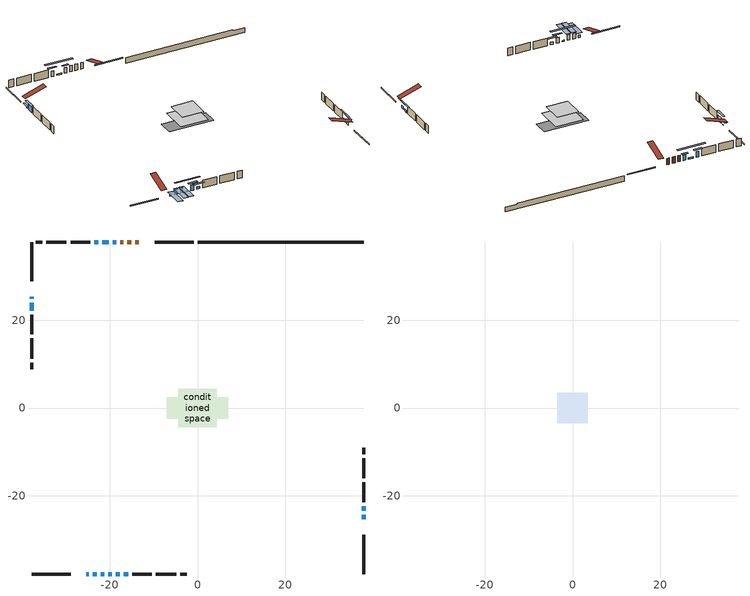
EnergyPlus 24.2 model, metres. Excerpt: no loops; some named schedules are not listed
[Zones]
conditioned space
 floor adiabatic (AdiabaticFloorConstruction): -4.35,-4.35 -4.35,4.35 4.35,4.35 4.35,-4.35 z0.64
 floor foundation (Slab1 construction): -7.02,-2.43 -7.02,2.43 7.02,2.43 7.02,-2.43 z-1.13
 wall outside (RimJoist1 construction): -0.87,37.86 -9.76,37.86 / -37.86,-37.86 -28.96,-37.86 / -37.86,37.86 -37.86,28.96 / 37.86,-37.86 37.86,-28.96 z0.64:0.94
 wall outside (AdiabaticWallConstruction 1): -13.38,37.86 -14.2,37.86 / -15.13,37.86 -15.99,37.86 / -16.92,37.86 -17.62,37.86 z0.64:2.67
 wall outside (AdiabaticWallConstruction): -37.86,25.35 -37.86,24.96 z0.64:0.85; -18.55,37.86 -19.31,37.86 / -23.86,-37.86 -22.94,-37.86 / -22.01,-37.86 -21.25,-37.86 / -22.64,37.86 -23.56,37.86 / -37.86,24.03 -37.86,22.2 / -18.65,-37.86 -17.74,-37.86 z0.64:2.42; 37.86,-25.34 37.86,-24.33 z0.64:1.56; -25.34,-37.86 -24.78,-37.86 / -16.81,-37.86 -15.79,-37.86 / 37.86,-23.4 37.86,-22.38 z0.64:1.4; -20.24,37.86 -21.72,37.86 / -20.32,-37.86 -19.58,-37.86 z0.64:1.05
 wall outside (Wall1 construction): -24.49,37.86 -28.96,37.86 / -14.87,-37.86 -10.4,-37.86 / -37.86,21.27 -37.86,16.8 / 37.86,-21.45 37.86,-16.99 z0.64:3.08
 wall outside (Wall2 construction): -29.89,37.86 -34.48,37.86 / -9.47,-37.86 -4.87,-37.86 / -37.86,15.88 -37.86,11.28 / 37.86,-16.06 37.86,-11.46 z0.64:3.08
 wall outside (Wall3 construction): -35.41,37.86 -36.93,37.86 / -3.94,-37.86 -2.43,-37.86 / -37.86,10.35 -37.86,8.83 / 37.86,-10.53 37.86,-9.01 z0.64:3.08
 wall foundation (FoundationWall1 construction): 0.06,37.86,-1.13 0.06,37.86,0.64 34.08,37.86,0.64 34.08,37.86,0.4 37.86,37.86,0.4 37.86,37.86,-1.13
 window (WindowConstruction 9): -37.86,25.34 -37.86,24.96 z0.64:0.84
 window (WindowConstruction 5): -18.55,37.86 -19.31,37.86 z0.64:2.42
 window (WindowConstruction 6): 37.86,-25.34 37.86,-24.33 z0.64:1.55
 window (WindowConstruction 10): -25.34,-37.86 -24.78,-37.86 z0.64:1.4
 window (WindowConstruction 7): -23.85,-37.86 -22.94,-37.86 z0.64:2.42
 window (WindowConstruction 8): -22.01,-37.86 -21.25,-37.86 z0.64:2.42
 window (WindowConstruction 11): -20.24,37.86 -21.71,37.86 z0.64:1.05
 window (WindowConstruction 12): -20.32,-37.86 -19.58,-37.86 z0.64:1.05
 window (WindowConstruction): -22.64,37.86 -23.56,37.86 z0.64:2.42
 window (WindowConstruction 1): -37.86,24.03 -37.86,22.2 z0.64:2.42
 window (WindowConstruction 2): -18.65,-37.86 -17.74,-37.86 z0.64:2.42
 window (WindowConstruction 3): -16.81,-37.86 -15.8,-37.86 z0.64:1.4
 window (WindowConstruction 4): 37.86,-23.4 37.86,-22.38 z0.64:1.4
 door (Door): -13.38,37.86 -14.2,37.86 z0.64:2.67
 door (Door 1): -15.13,37.86 -15.99,37.86 z0.64:2.67
 door (Door 2): -16.92,37.86 -17.62,37.86 z0.64:2.67
 ceiling adiabatic (AdiabaticFloorConstruction): 4.35,-4.35 4.35,4.35 -4.35,4.35 -4.35,-4.35 z0.64
attic - vented
 floor to conditioned space (Floor1 construction Reversed): -3.43,-3.43 -3.43,3.43 3.43,3.43 3.43,-3.43 z3.08
 roof outside (Roof1 construction): -12.45,37.86,3.08 -12.45,31.18,5.3 -10.69,31.18,5.3 -10.69,37.86,3.08; -26.27,-37.86,3.08 -26.27,-31.18,5.3 -28.03,-31.18,5.3 -28.03,-37.86,3.08; -37.86,26.27,3.08 -31.18,26.27,5.3 -31.18,28.03,5.3 -37.86,28.03,3.08; 37.86,-26.27,3.08 31.18,-26.27,5.3 31.18,-28.03,5.3 37.86,-28.03,3.08
shading: -37.86,24.05 -37.86,26.25 -38.44,26.25 -38.44,24.05 z1.76; -19.92,37.86 -17.94,37.86 -17.94,38.44 -19.92,38.44 z3.03; 37.86,-22.81 37.86,-26.86 38.16,-26.86 38.16,-22.81 z3.08; -24.17,-37.86 -25.95,-37.86 -25.95,-43.96 -24.17,-43.96 z2.01; -22.64,-37.86 -24.15,-37.86 -24.15,-43.96 -22.64,-43.96 z2.72; -20.95,-37.86 -22.31,-37.86 -22.31,-43.96 -20.95,-43.96 z2.72; -25.38,37.86 -16.58,37.86 -16.58,38.44 -25.38,38.44 z4.71; -15.92,-37.86 -23.98,-37.86 -23.98,-38.44 -15.92,-38.44 z4.71; -24.47,37.86 -21.73,37.86 -21.73,38.44 -24.47,38.44 z3.33; -37.86,21.29 -37.86,24.94 -38.44,24.94 -38.44,21.29 z3.33; -16.83,-37.86 -19.57,-37.86 -19.57,-38.44 -16.83,-38.44 z3.33; -14.58,-37.86 -18.03,-37.86 -18.03,-38.44 -14.58,-38.44 z2.62; 37.86,-20.56 37.86,-25.23 38.16,-25.23 38.16,-20.56 z3.23
[Building]
Building 1: Terrain=Suburbs
[Site:Location]
London AP_ON: Latitude {deg}=43.03; Longitude {deg}=-81.15; Time Zone {hr}=-5; Elevation {m}=278; Keep Site Location Information=Yes
[Site:GroundTemperature:Shallow]
3.98693, 1.93205, 1.76749, 2.74264, 6.6573, 10.5537, 13.9317, 16.0716, 16.2534, 14.513, 11.2211, 7.44421
[Site:WaterMainsTemperature]
Calculation Method=Schedule; Temperature Schedule=mains temperature schedule
[Material] Roughness=Rough; Thermal Absorptance=0.9
Name | Thickness {m} | Conductivity {W/m-K} | Density {kg/m3} | Specific Heat {J/kg-K} | Solar Absorptance | Visible Absorptance
asphalt or fiberglass shingles | 0.00635 | 0.162714 | 1121.4 | 1465.45 | 0.4 | 0.4
ceiling loosefill ins | 0.169333 | 0.0480833 | 16.02 | 1046.75 | 0.7 | 0.7
ceiling stud and cavity | 0.1397 | 0.102635 | 65.682 | 1177.47 | 0.7 | 0.7
concrete 4.0 in. | 0.1016 | 1.803125 | 2242.8 | 837.4 | 0.7 | 0.7
concrete 8.0 in. | 0.2032 | 1.803125 | 2242.8 | 837.4 | 0.7 | 0.7
door material | 0.04445 | 0.188738 | 512.64 | 1214.23 | 0.7 | 0.7
door material 1 | 0.04445 | 0.20624 | 512.64 | 1214.23 | 0.7 | 0.7
floor covering | 0.0127 | 0.0433444 | 54.468 | 1339.84 | 0.6 | 0.6
floor rigid ins; wall rigid ins | 0.512978 | 0.029427 | 32.04 | 1214.23 | 0.7 | 0.7
floor stud and cavity | 0.1397 | 1.75129 | 37.0049 | 1207.88 | 0.7 | 0.7
furniture material conditioned space 1 | 0.1524 | 0.115458 | 640.8 | 1214.23 | 0.6 | 0.6
gypsum board | 0.0127 | 0.160291 | 801 | 837.4 | 0.6 | 0.6
osb sheathing 0.5 in. | 0.0127 | 0.115458 | 512.64 | 1214.23 | 0.7 | 0.7
osb sheathing 0.75 in. | 0.01905 | 0.115458 | 512.64 | 1214.23 | 0.7 | 0.7
osb sheathing 2.0 in. | 0.0508 | 0.115458 | 512.64 | 1214.23 | 0.7 | 0.7
rim joist stud and cavity | 0.0508 | 0.859146 | 125.044 | 1163.47 | 0.6 | 0.6
wall stud and cavity | 0.1397 | 0.402749 | 139.0536 | 1170.24 | 0.7 | 0.7
wall stud and cavity 1 | 0.1397 | 0.118064 | 139.0536 | 1170.24 | 0.7 | 0.7
wall stud and cavity 2 | 0.1397 | 0.126135 | 139.0536 | 1170.24 | 0.7 | 0.7
wall stud and cavity 3 | 0.0889 | 0.380278 | 52.3479 | 1209.89 | 0.7 | 0.7
wall stud and cavity 4 | 0.0889 | 0.391764 | 83.0341 | 1211.67 | 0.7 | 0.7
wood siding | 0.0254 | 0.102417 | 544.68 | 1172.36 | 0.4 | 0.4
wood siding 1; wood siding 2; wood siding 3 | 0.0254 | 0.102417 | 544.68 | 1172.36 | 0.7 | 0.7
[WindowMaterial:SimpleGlazingSystem]
Name | U-Factor {W/m2-K} | Solar Heat Gain Coefficient
WindowMaterial | 5.28792 | 0.65
WindowMaterial 1 | 5.51845 | 0.71
WindowMaterial 2 | 4.880241 | 0.57
WindowMaterial 3 | 5.178336 | 0.63
WindowMaterial 4 | 4.97222 | 0.59
WindowMaterial 5 | 8.54596 | 0.38
WindowMaterial 6 | 6.802244 | 0.72
WindowMaterial 7 | 5.02503 | 0.62
[Construction]
AdiabaticFloorConstruction: floor stud and cavity, floor rigid ins, osb sheathing 0.75 in., floor covering
AdiabaticWallConstruction: wood siding 2, wall rigid ins, wall stud and cavity 3, gypsum board
AdiabaticWallConstruction 1: wood siding 3, wall rigid ins, wall stud and cavity 3, gypsum board
Door; Door 2: door material
Door 1: door material 1
Floor1 construction Reversed: gypsum board, ceiling stud and cavity, ceiling loosefill ins
FoundationWall1 construction: concrete 8.0 in.
furniture construction conditioned space 1: furniture material conditioned space 1
PartitionWallConstruction: gypsum board, wall stud and cavity 4, gypsum board
RimJoist1 construction: wood siding 1, osb sheathing 2.0 in., rim joist stud and cavity
Roof1 construction: asphalt or fiberglass shingles
Slab1 construction: concrete 4.0 in.
Wall1 construction: wood siding, osb sheathing 0.5 in., wall stud and cavity, gypsum board
Wall2 construction: wood siding, osb sheathing 0.5 in., wall stud and cavity 1, gypsum board
Wall3 construction: wood siding, osb sheathing 0.5 in., wall stud and cavity 2, gypsum board
WindowConstruction; WindowConstruction 1; WindowConstruction 2; WindowConstruction 7: WindowMaterial
WindowConstruction 10: WindowMaterial 6
WindowConstruction 11; WindowConstruction 12: WindowMaterial 7
WindowConstruction 3: WindowMaterial 1
WindowConstruction 4: WindowMaterial 2
WindowConstruction 5; WindowConstruction 8: WindowMaterial 3
WindowConstruction 6: WindowMaterial 4
WindowConstruction 9: WindowMaterial 5
[Zone] Multiplier=1; Part of Total Floor Area=Yes
Name | Volume {m3}
attic - vented | 16.9877
conditioned space | 344.6
[Space]
Name | Zone | Volume {m3}
attic - vented 1 | attic - vented | 16.9877
conditioned space 1 | conditioned space | 344.6
[ZoneInfiltration:EffectiveLeakageArea]
infil attic - vented 1: Zone or Space=attic - vented 1; Schedule=Always On Discrete; Effective Air Leakage Area {cm2}=2051.35; Stack Coefficient=0.000154795; Wind Coefficient=8.40619e-06
[ZoneMixing]
whole house fan mix: Zone or Space=attic - vented; Schedule=Always On Continuous; Design Flow Rate Calculation Method=Flow/Zone; Design Flow Rate {m3/s}=0; Source Zone or Space=conditioned space
[SurfaceProperty:ExposedFoundationPerimeter]
Slab1: Exposed Perimeter Calculation Method=TotalExposedPerimeter; Total Exposed Perimeter {m}=37.796
[InternalMass] Zone or ZoneList=conditioned space; Space or SpaceList=conditioned space 1
Name | Construction | Surface Area {m2}
furniture mass conditioned space 1 | furniture construction conditioned space 1 | 57.5204
partition wall mass | PartitionWallConstruction | 143.801
[Lights]
interior lighting: Zone or ZoneList or Space or SpaceList=conditioned space 1; Schedule=interior lighting schedule; Design Level Calculation Method=LightingLevel; Lighting Level {W}=343.2; Return Air Fraction=0; Fraction Radiant=0.6; Fraction Visible=0.2; Fraction Replaceable=1
[People]
occupants: Zone or ZoneList or Space or SpaceList=conditioned space 1; Number of People Schedule=occupants schedule; Number of People Calculation Method=People; Number of People=3; Fraction Radiant=0.314171; Sensible Heat Fraction=0.56303; Activity Level Schedule=occupants activity schedule; Carbon Dioxide Generation Rate {m3/s-W}=0; Enable ASHRAE 55 Comfort Warnings=No; Mean Radiant Temperature Calculation Type=EnclosureAveraged
[ElectricEquipment] Zone or ZoneList or Space or SpaceList=conditioned space 1; Design Level Calculation Method=EquipmentLevel
Name | Schedule | Design Level {W} | Fraction Latent | Fraction Radiant | Fraction Lost
clothes dryer | clothes dryer schedule | 140.772 | 0.015 | 0.081 | 0.85
clothes washer | clothes washer schedule | 32.1985 | 0.03 | 0.162 | 0.7
cooking range | cooking range schedule | 215.147 | 0.08 | 0.432 | 0.2
dishwasher | dishwasher schedule | 66.8632 | 0.3 | 0.18 | 0.4
fridge | fridge schedule | 72.9452 | 0 | 0.6 | 0
mech vent house fan | mech vent house fan schedule | 0 | 0 | 0 | 1
mech vent house fan cfis | mech vent house fan cfis schedule | 0 | 0 | 0 | 0
misc plug loads | misc plug loads schedule | 494.7 | 0.045 | 0.513 | 0.1
whole house fan | Always On Discrete | 0 | 0 | 0 | 1
[OtherEquipment] Zone or ZoneList or Space or SpaceList=conditioned space 1; Design Level Calculation Method=EquipmentLevel
Name | Fuel Type | Schedule | Design Level {W} | Fraction Latent | Fraction Radiant | Fraction Lost
clothes dryer 1 | Electricity | clothes dryer schedule | 0 | 0.015 | 0.081 | 0.85
cooking range 1 | Electricity | cooking range schedule | 0 | 0.08 | 0.432 | 0.2
general water use latent | None | general water use schedule | 62.594 | 1 | 0 | 0
general water use sensible | None | general water use schedule | -61.6891 | 0 | 0.6 | 0
mech vent house fan latent load | None | Always On Discrete | 0 | 1 | 0 | 0
mech vent house fan sensible load | None | Always On Discrete | 0 | 0 | 0 | 0
water heater energy adjustment1 | Electricity | Always On Discrete | 0.01 | 0 | 0 | 1
[ZoneInfiltration:DesignFlowRate] Zone or ZoneList or Space or SpaceList=conditioned space 1; Schedule=Always On Discrete; Design Flow Rate Calculation Method=Flow/Zone; Design Flow Rate {m3/s}=0
infil flow; natural vent flow; whole house fan flow
[AvailabilityManager:Scheduled]
furnace airloop Availability Manager: Schedule=Always On Discrete
[Foundation:Kiva]
Foundation Kiva 1: Initial Indoor Air Temperature {C}=18; Wall Height Above Grade {m}=0.640019; Wall Depth Below Slab {m}=0.2032
[Foundation:Kiva:Settings]
Soil Conductivity {W/m-K}=0.849921; Soil Density {kg/m3}=1842.3; Soil Specific Heat {J/kg-K}=418.7; Ground Solar Absorptivity=0.9; Ground Thermal Absorptivity=0.9; Ground Surface Roughness {m}=0.03; Far-Field Width {m}=40; Deep-Ground Boundary Condition=ZeroFlux; Deep-Ground Depth {m}=40; Minimum Cell Dimension {m}=0.2; Maximum Cell Growth Coefficient=3; Simulation Timestep=Timestep
[Exterior:Lights]
exterior lighting: Schedule=exterior lighting schedule; Design Level {W}=75.6
[EnergyManagementSystem:GlobalVariable]
furnace_airloop_Fan_RTF
infil_program_Qfan
infil_program_Qinf
natural_vent_program_Qnv
natural_vent_program_Qwhf
[EnergyManagementSystem:Sensor]
Name | Output:Variable or Output:Meter Index Key | Output:Variable or Output:Meter
airflow_gain | infil flow | Infiltration Sensible Heat Gain Energy
airflow_gain_1 | natural vent flow | Infiltration Sensible Heat Gain Energy
airflow_gain_2 | whole house fan flow | Infiltration Sensible Heat Gain Energy
airflow_loss | infil flow | Infiltration Sensible Heat Loss Energy
airflow_loss_1 | natural vent flow | Infiltration Sensible Heat Loss Energy
airflow_loss_2 | whole house fan flow | Infiltration Sensible Heat Loss Energy
clg_load_cond |  | Cooling:EnergyTransfer:Zone:CONDITIONED SPACE
clg_sp_s; clg_sp_s_1 | cooling setpoint | Schedule Value
clothes_dryer_exhaust_0_sch_s | clothes dryer exhaust 0 schedule | Schedule Value
cool_season | cooling season schedule | Schedule Value
htg_load_cond |  | Heating:EnergyTransfer:Zone:CONDITIONED SPACE
htg_sp_s; htg_sp_s_1 | heating setpoint | Schedule Value
ig_ee_conv | clothes dryer | Electric Equipment Convective Heating Energy
ig_ee_conv_2 | cooking range | Electric Equipment Convective Heating Energy
ig_ee_conv_4 | fridge | Electric Equipment Convective Heating Energy
ig_ee_conv_5 | misc plug loads | Electric Equipment Convective Heating Energy
ig_ee_conv_6 | whole house fan | Electric Equipment Convective Heating Energy
ig_ee_rad | clothes dryer | Electric Equipment Radiant Heating Energy
ig_ee_rad_2 | cooking range | Electric Equipment Radiant Heating Energy
ig_ee_rad_4 | fridge | Electric Equipment Radiant Heating Energy
ig_ee_rad_5 | misc plug loads | Electric Equipment Radiant Heating Energy
ig_ee_rad_6 | whole house fan | Electric Equipment Radiant Heating Energy
ig_lgt_conv | interior lighting | Lights Convective Heating Energy
ig_lgt_rad | interior lighting | Lights Radiant Heating Energy
ig_lgt_vis | interior lighting | Lights Visible Radiation Heating Energy
ig_oe_conv | clothes dryer 1 | Other Equipment Convective Heating Energy
ig_oe_conv_1 | cooking range 1 | Other Equipment Convective Heating Energy
ig_oe_conv_2 | general water use latent | Other Equipment Convective Heating Energy
ig_oe_conv_3 | general water use sensible | Other Equipment Convective Heating Energy
ig_oe_conv_4 | water heater energy adjustment1 | Other Equipment Convective Heating Energy
ig_oe_rad | clothes dryer 1 | Other Equipment Radiant Heating Energy
ig_oe_rad_1 | cooking range 1 | Other Equipment Radiant Heating Energy
ig_oe_rad_2 | general water use latent | Other Equipment Radiant Heating Energy
ig_oe_rad_3 | general water use sensible | Other Equipment Radiant Heating Energy
ig_oe_rad_4 | water heater energy adjustment1 | Other Equipment Radiant Heating Energy
ig_ppl_conv | occupants | People Convective Heating Energy
ig_ppl_rad | occupants | People Radiant Heating Energy
im_conv | furniture mass conditioned space 1 | Surface Inside Face Convection Heat Gain Energy
im_conv_1 | partition wall mass | Surface Inside Face Convection Heat Gain Energy
im_ig | furniture mass conditioned space 1 | Surface Inside Face Internal Gains Radiation Heat Gain Energy
im_ig_1 | partition wall mass | Surface Inside Face Internal Gains Radiation Heat Gain Energy
im_lgt | furniture mass conditioned space 1 | Surface Inside Face Lights Radiation Heat Gain Energy
im_lgt_1 | partition wall mass | Surface Inside Face Lights Radiation Heat Gain Energy
im_sol | furniture mass conditioned space 1 | Surface Inside Face Solar Radiation Heat Gain Energy
im_sol_1 | partition wall mass | Surface Inside Face Solar Radiation Heat Gain Energy
im_surf | furniture mass conditioned space 1 | Surface Inside Face Net Surface Thermal Radiation Heat Gain Energy
im_surf_1 | partition wall mass | Surface Inside Face Net Surface Thermal Radiation Heat Gain Energy
mv_conv | mech vent house fan | Electric Equipment Convective Heating Energy
mv_conv_1 | mech vent house fan cfis | Electric Equipment Convective Heating Energy
mv_conv_2 | mech vent house fan latent load | Other Equipment Convective Heating Energy
mv_conv_3 | mech vent house fan sensible load | Other Equipment Convective Heating Energy
mv_rad | mech vent house fan | Electric Equipment Radiant Heating Energy
mv_rad_1 | mech vent house fan cfis | Electric Equipment Radiant Heating Energy
mv_rad_2 | mech vent house fan latent load | Other Equipment Radiant Heating Energy
mv_rad_3 | mech vent house fan sensible load | Other Equipment Radiant Heating Energy
natural_vent_s | natural vent schedule | Schedule Value
out_pb_s |  | Site Outdoor Air Barometric Pressure
out_wt_s |  | Site Outdoor Air Humidity Ratio
site_vw_s |  | Site Wind Speed
ss_back_out | Window1 | Surface Window Shortwave from Zone Back Out Window Heat Transfer Rate
ss_back_out_1 | Window10 | Surface Window Shortwave from Zone Back Out Window Heat Transfer Rate
ss_back_out_10 | Window7 | Surface Window Shortwave from Zone Back Out Window Heat Transfer Rate
ss_back_out_11 | Window8 | Surface Window Shortwave from Zone Back Out Window Heat Transfer Rate
ss_back_out_12 | Window9 | Surface Window Shortwave from Zone Back Out Window Heat Transfer Rate
ss_back_out_2 | Window11 | Surface Window Shortwave from Zone Back Out Window Heat Transfer Rate
ss_back_out_3 | Window12 | Surface Window Shortwave from Zone Back Out Window Heat Transfer Rate
ss_back_out_4 | Window13 | Surface Window Shortwave from Zone Back Out Window Heat Transfer Rate
ss_back_out_5 | Window14 | Surface Window Shortwave from Zone Back Out Window Heat Transfer Rate
ss_back_out_6 | Window15 | Surface Window Shortwave from Zone Back Out Window Heat Transfer Rate
ss_back_out_7 | Window17 | Surface Window Shortwave from Zone Back Out Window Heat Transfer Rate
ss_back_out_8 | Window4 | Surface Window Shortwave from Zone Back Out Window Heat Transfer Rate
ss_back_out_9 | Window5 | Surface Window Shortwave from Zone Back Out Window Heat Transfer Rate
ss_conv | Door1 | Surface Inside Face Convection Heat Gain Energy
ss_conv_1 | Door2 | Surface Inside Face Convection Heat Gain Energy
ss_conv_10 | Window17 | Surface Inside Face Convection Heat Gain Energy
ss_conv_11 | Window4 | Surface Inside Face Convection Heat Gain Energy
ss_conv_12 | Window5 | Surface Inside Face Convection Heat Gain Energy
ss_conv_13 | Window7 | Surface Inside Face Convection Heat Gain Energy
ss_conv_14 | Window8 | Surface Inside Face Convection Heat Gain Energy
ss_conv_15 | Window9 | Surface Inside Face Convection Heat Gain Energy
ss_conv_2 | Door3 | Surface Inside Face Convection Heat Gain Energy
ss_conv_3 | Window1 | Surface Inside Face Convection Heat Gain Energy
ss_conv_4 | Window10 | Surface Inside Face Convection Heat Gain Energy
ss_conv_5 | Window11 | Surface Inside Face Convection Heat Gain Energy
ss_conv_6 | Window12 | Surface Inside Face Convection Heat Gain Energy
ss_conv_7 | Window13 | Surface Inside Face Convection Heat Gain Energy
ss_conv_8 | Window14 | Surface Inside Face Convection Heat Gain Energy
ss_conv_9 | Window15 | Surface Inside Face Convection Heat Gain Energy
ss_ig | Door1 | Surface Inside Face Internal Gains Radiation Heat Gain Energy
ss_ig_1 | Door2 | Surface Inside Face Internal Gains Radiation Heat Gain Energy
ss_ig_10 | Window17 | Surface Inside Face Internal Gains Radiation Heat Gain Energy
ss_ig_11 | Window4 | Surface Inside Face Internal Gains Radiation Heat Gain Energy
ss_ig_12 | Window5 | Surface Inside Face Internal Gains Radiation Heat Gain Energy
ss_ig_13 | Window7 | Surface Inside Face Internal Gains Radiation Heat Gain Energy
ss_ig_14 | Window8 | Surface Inside Face Internal Gains Radiation Heat Gain Energy
ss_ig_15 | Window9 | Surface Inside Face Internal Gains Radiation Heat Gain Energy
ss_ig_2 | Door3 | Surface Inside Face Internal Gains Radiation Heat Gain Energy
ss_ig_3 | Window1 | Surface Inside Face Internal Gains Radiation Heat Gain Energy
ss_ig_4 | Window10 | Surface Inside Face Internal Gains Radiation Heat Gain Energy
ss_ig_5 | Window11 | Surface Inside Face Internal Gains Radiation Heat Gain Energy
ss_ig_6 | Window12 | Surface Inside Face Internal Gains Radiation Heat Gain Energy
ss_ig_7 | Window13 | Surface Inside Face Internal Gains Radiation Heat Gain Energy
ss_ig_8 | Window14 | Surface Inside Face Internal Gains Radiation Heat Gain Energy
ss_ig_9 | Window15 | Surface Inside Face Internal Gains Radiation Heat Gain Energy
ss_lgt | Door1 | Surface Inside Face Lights Radiation Heat Gain Energy
ss_lgt_1 | Door2 | Surface Inside Face Lights Radiation Heat Gain Energy
ss_lgt_2 | Door3 | Surface Inside Face Lights Radiation Heat Gain Energy
ss_sol | Door1 | Surface Inside Face Solar Radiation Heat Gain Energy
ss_sol_1 | Door2 | Surface Inside Face Solar Radiation Heat Gain Energy
ss_sol_2 | Door3 | Surface Inside Face Solar Radiation Heat Gain Energy
ss_surf | Door1 | Surface Inside Face Net Surface Thermal Radiation Heat Gain Energy
ss_surf_1 | Door2 | Surface Inside Face Net Surface Thermal Radiation Heat Gain Energy
ss_surf_10 | Window17 | Surface Inside Face Net Surface Thermal Radiation Heat Gain Energy
ss_surf_11 | Window4 | Surface Inside Face Net Surface Thermal Radiation Heat Gain Energy
ss_surf_12 | Window5 | Surface Inside Face Net Surface Thermal Radiation Heat Gain Energy
ss_surf_13 | Window7 | Surface Inside Face Net Surface Thermal Radiation Heat Gain Energy
ss_surf_14 | Window8 | Surface Inside Face Net Surface Thermal Radiation Heat Gain Energy
ss_surf_15 | Window9 | Surface Inside Face Net Surface Thermal Radiation Heat Gain Energy
ss_surf_2 | Door3 | Surface Inside Face Net Surface Thermal Radiation Heat Gain Energy
ss_surf_3 | Window1 | Surface Inside Face Net Surface Thermal Radiation Heat Gain Energy
ss_surf_4 | Window10 | Surface Inside Face Net Surface Thermal Radiation Heat Gain Energy
ss_surf_5 | Window11 | Surface Inside Face Net Surface Thermal Radiation Heat Gain Energy
ss_surf_6 | Window12 | Surface Inside Face Net Surface Thermal Radiation Heat Gain Energy
ss_surf_7 | Window13 | Surface Inside Face Net Surface Thermal Radiation Heat Gain Energy
ss_surf_8 | Window14 | Surface Inside Face Net Surface Thermal Radiation Heat Gain Energy
ss_surf_9 | Window15 | Surface Inside Face Net Surface Thermal Radiation Heat Gain Energy
ss_trans_in | Window1 | Surface Window Transmitted Solar Radiation Rate
ss_trans_in_1 | Window10 | Surface Window Transmitted Solar Radiation Rate
ss_trans_in_10 | Window7 | Surface Window Transmitted Solar Radiation Rate
ss_trans_in_11 | Window8 | Surface Window Transmitted Solar Radiation Rate
ss_trans_in_12 | Window9 | Surface Window Transmitted Solar Radiation Rate
ss_trans_in_2 | Window11 | Surface Window Transmitted Solar Radiation Rate
ss_trans_in_3 | Window12 | Surface Window Transmitted Solar Radiation Rate
ss_trans_in_4 | Window13 | Surface Window Transmitted Solar Radiation Rate
ss_trans_in_5 | Window14 | Surface Window Transmitted Solar Radiation Rate
ss_trans_in_6 | Window15 | Surface Window Transmitted Solar Radiation Rate
ss_trans_in_7 | Window17 | Surface Window Transmitted Solar Radiation Rate
ss_trans_in_8 | Window4 | Surface Window Transmitted Solar Radiation Rate
ss_trans_in_9 | Window5 | Surface Window Transmitted Solar Radiation Rate
ss_trans_out | Window1 | Surface Inside Face Initial Transmitted Diffuse Transmitted Out Window Solar Radiation Rate
ss_trans_out_1 | Window10 | Surface Inside Face Initial Transmitted Diffuse Transmitted Out Window Solar Radiation Rate
ss_trans_out_10 | Window7 | Surface Inside Face Initial Transmitted Diffuse Transmitted Out Window Solar Radiation Rate
ss_trans_out_11 | Window8 | Surface Inside Face Initial Transmitted Diffuse Transmitted Out Window Solar Radiation Rate
ss_trans_out_12 | Window9 | Surface Inside Face Initial Transmitted Diffuse Transmitted Out Window Solar Radiation Rate
ss_trans_out_2 | Window11 | Surface Inside Face Initial Transmitted Diffuse Transmitted Out Window Solar Radiation Rate
ss_trans_out_3 | Window12 | Surface Inside Face Initial Transmitted Diffuse Transmitted Out Window Solar Radiation Rate
ss_trans_out_4 | Window13 | Surface Inside Face Initial Transmitted Diffuse Transmitted Out Window Solar Radiation Rate
ss_trans_out_5 | Window14 | Surface Inside Face Initial Transmitted Diffuse Transmitted Out Window Solar Radiation Rate
ss_trans_out_6 | Window15 | Surface Inside Face Initial Transmitted Diffuse Transmitted Out Window Solar Radiation Rate
ss_trans_out_7 | Window17 | Surface Inside Face Initial Transmitted Diffuse Transmitted Out Window Solar Radiation Rate
ss_trans_out_8 | Window4 | Surface Inside Face Initial Transmitted Diffuse Transmitted Out Window Solar Radiation Rate
